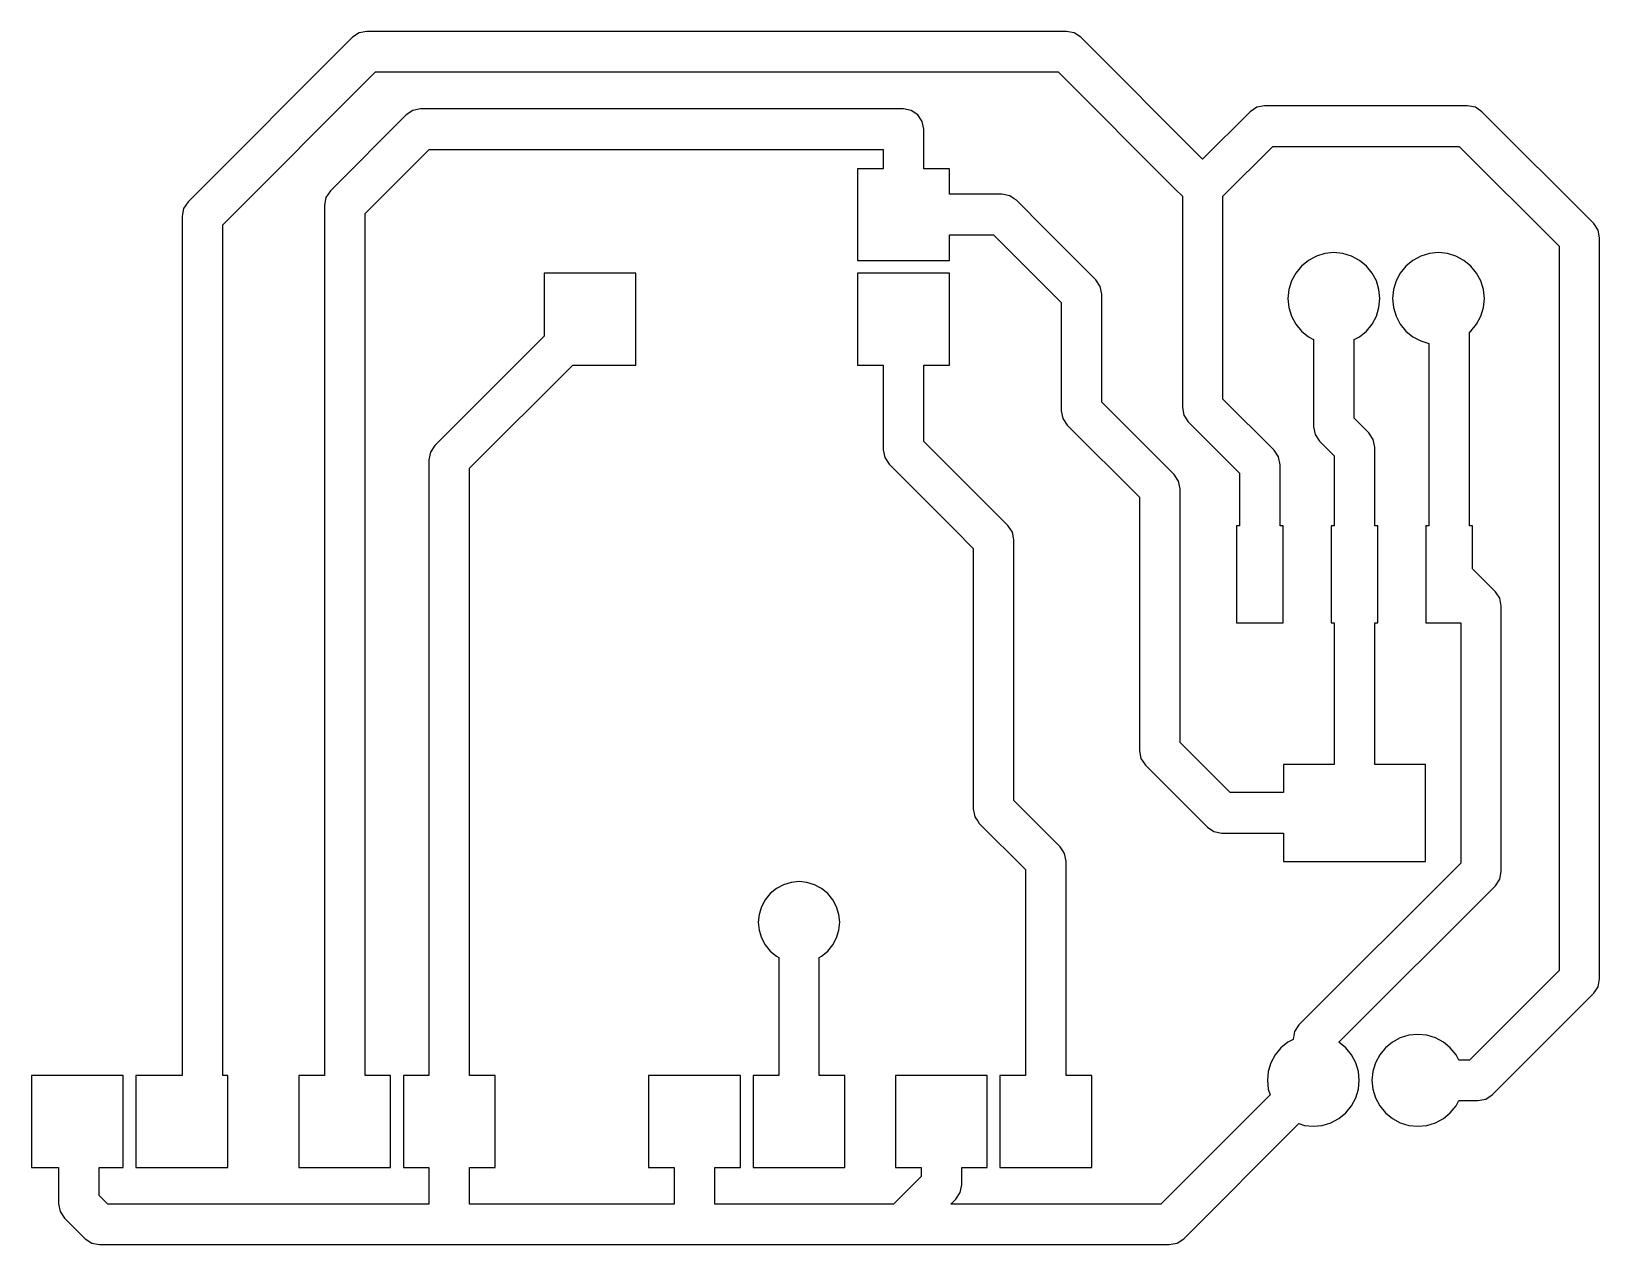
# Model space of a CAD drawing. Extents: x 17.4 to 55.5, y 15 to 44.5.
import ezdxf

# ---------------------------------------------------------------- set-up
doc = ezdxf.new("R2010")
doc.units = 0
doc.header["$LTSCALE"] = 0.000394
doc.layers.add('PLAN_1', color=7, linetype='CONTINUOUS')

msp = doc.modelspace()

# ---------------------------------------------------------------- linework, layer by layer
at = {"layer": 'PLAN_1', "color": 7}
for p, q in [((25.190899, 44.38908, 0.25), (21.190899, 40.38908, 0.25)), ((25.351067, 44.496101, 0.25), (25.190899, 44.38908, 0.25)), ((25.539997, 44.53368, 0.25), (25.351067, 44.496101, 0.25)), ((26.539997, 44.53368, 0.25), (25.539997, 44.53368, 0.25)), ((42.540001, 44.53368, 0.25), (26.539997, 44.53368, 0.25)), ((42.728928, 44.496101, 0.25), (42.540001, 44.53368, 0.25)), ((42.889099, 44.38908, 0.25), (42.728928, 44.496101, 0.25)), ((45.850105, 41.428074, 0.25), (42.889099, 44.38908, 0.25)), ((22.033695, 39.835484, 0.25), (25.744495, 43.546284, 0.25)), ((25.744495, 43.546284, 0.25), (26.539997, 43.546284, 0.25)), ((26.539997, 43.546284, 0.25), (42.335503, 43.546284, 0.25)), ((42.335503, 43.546284, 0.25), (45.190907, 40.690876, 0.25)), ((47.163609, 42.688431, 0.25), (47.003441, 42.581409, 0.25)), ((47.352539, 42.726009, 0.25), (47.163609, 42.688431, 0.25)), ((52.288116, 42.726009, 0.25), (47.352539, 42.726009, 0.25)), ((52.477051, 42.688431, 0.25), (52.288116, 42.726009, 0.25)), ((52.637215, 42.581409, 0.25), (52.477051, 42.688431, 0.25)), ((26.495899, 42.504089, 0.25), (24.65089, 40.659077, 0.25)), ((26.656067, 42.611111, 0.25), (26.495899, 42.504089, 0.25)), ((26.844997, 42.648689, 0.25), (26.656067, 42.611111, 0.25)), ((38.159988, 42.648689, 0.25), (26.844997, 42.648689, 0.25)), ((38.579987, 42.648689, 0.25), (38.159988, 42.648689, 0.25)), ((38.768921, 42.611111, 0.25), (38.579987, 42.648689, 0.25)), ((38.929085, 42.504089, 0.25), (38.768921, 42.611111, 0.25)), ((39.03611, 42.343922, 0.25), (38.929085, 42.504089, 0.25)), ((39.073689, 42.154991, 0.25), (39.03611, 42.343922, 0.25)), ((47.003441, 42.581409, 0.25), (45.850105, 41.428074, 0.25)), ((55.353268, 39.865356, 0.25), (52.637215, 42.581409, 0.25)), ((39.073689, 41.195992, 0.25), (39.073689, 42.154991, 0.25)), ((25.493687, 40.10548, 0.25), (27.049496, 41.661293, 0.25)), ((27.049496, 41.661293, 0.25), (38.086288, 41.661293, 0.25)), ((38.086288, 41.661293, 0.25), (38.086288, 41.195992, 0.25)), ((46.343811, 40.525383, 0.25), (47.557037, 41.738613, 0.25)), ((47.557037, 41.738613, 0.25), (52.083618, 41.738613, 0.25)), ((52.083618, 41.738613, 0.25), (54.510468, 39.31176, 0.25)), ((38.086288, 41.195992, 0.25), (37.463989, 41.195992, 0.25)), ((37.463989, 41.195992, 0.25), (37.463989, 38.963989, 0.25)), ((39.695988, 41.195992, 0.25), (39.073689, 41.195992, 0.25)), ((39.695988, 40.573689, 0.25), (39.695988, 41.195992, 0.25)), ((24.543869, 40.498909, 0.25), (24.50629, 40.309978, 0.25)), ((24.65089, 40.659077, 0.25), (24.543869, 40.498909, 0.25)), ((40.97332, 40.573689, 0.25), (39.695988, 40.573689, 0.25)), ((41.162254, 40.53611, 0.25), (40.97332, 40.573689, 0.25)), ((41.269432, 40.464493, 0.25), (41.162254, 40.53611, 0.25)), ((41.322418, 40.429085, 0.25), (41.269432, 40.464493, 0.25)), ((42.022415, 39.729076, 0.25), (41.322418, 40.429085, 0.25)), ((45.190907, 40.690876, 0.25), (45.356407, 40.525379, 0.25)), ((45.356407, 40.525379, 0.25), (45.356407, 35.391911, 0.25)), ((46.343811, 35.596409, 0.25), (46.343811, 40.525383, 0.25)), ((21.083878, 40.228912, 0.25), (21.046299, 40.039982, 0.25)), ((21.046299, 40.039982, 0.25), (21.046299, 19.155979, 0.25)), ((21.190899, 40.38908, 0.25), (21.083878, 40.228912, 0.25)), ((24.50629, 40.309978, 0.25), (24.50629, 19.155979, 0.25)), ((25.493687, 19.155979, 0.25), (25.493687, 40.10548, 0.25)), ((22.033695, 19.155979, 0.25), (22.033695, 39.835484, 0.25)), ((43.255745, 38.495747, 0.25), (42.022415, 39.729076, 0.25)), ((55.460289, 39.705189, 0.25), (55.353268, 39.865356, 0.25)), ((55.497868, 39.516258, 0.25), (55.460289, 39.705189, 0.25)), ((39.695988, 38.963989, 0.25), (39.695988, 39.586292, 0.25)), ((39.695988, 39.586292, 0.25), (40.768818, 39.586292, 0.25)), ((40.768818, 39.586292, 0.25), (41.324219, 39.03088, 0.25)), ((54.510468, 39.31176, 0.25), (54.510468, 34.385971, 0.25)), ((55.497868, 34.385971, 0.25), (55.497868, 39.516258, 0.25)), ((37.463989, 38.963989, 0.25), (39.695988, 38.963989, 0.25)), ((41.324219, 39.03088, 0.25), (42.412949, 37.942154, 0.25)), ((48.419983, 38.967903, 0.25), (48.25087, 38.829113, 0.25)), ((48.612923, 39.07103, 0.25), (48.419983, 38.967903, 0.25)), ((48.822281, 39.134537, 0.25), (48.612923, 39.07103, 0.25)), ((49.040001, 39.155983, 0.25), (48.822281, 39.134537, 0.25)), ((49.257721, 39.134537, 0.25), (49.040001, 39.155983, 0.25)), ((49.467072, 39.07103, 0.25), (49.257721, 39.134537, 0.25)), ((49.660015, 38.967903, 0.25), (49.467072, 39.07103, 0.25)), ((49.829132, 38.829113, 0.25), (49.660015, 38.967903, 0.25)), ((50.959972, 38.967903, 0.25), (50.790855, 38.829113, 0.25)), ((51.152916, 39.07103, 0.25), (50.959972, 38.967903, 0.25)), ((51.362267, 39.134537, 0.25), (51.152916, 39.07103, 0.25)), ((51.579987, 39.155983, 0.25), (51.362267, 39.134537, 0.25)), ((51.797707, 39.134537, 0.25), (51.579987, 39.155983, 0.25)), ((52.007065, 39.07103, 0.25), (51.797707, 39.134537, 0.25)), ((52.200005, 38.967903, 0.25), (52.007065, 39.07103, 0.25)), ((52.369118, 38.829113, 0.25), (52.200005, 38.967903, 0.25)), ((32.075989, 38.655983, 0.25), (29.843987, 38.655983, 0.25)), ((29.843987, 38.655983, 0.25), (29.843987, 37.122177, 0.25)), ((32.075989, 36.423981, 0.25), (32.075989, 38.655983, 0.25)), ((39.695988, 38.655983, 0.25), (37.463989, 38.655983, 0.25)), ((37.463989, 38.655983, 0.25), (37.463989, 36.423981, 0.25)), ((39.695988, 36.423981, 0.25), (39.695988, 38.655983, 0.25)), ((43.36277, 38.335579, 0.25), (43.255745, 38.495747, 0.25)), ((48.11208, 38.66, 0.25), (48.008949, 38.467056, 0.25)), ((48.25087, 38.829113, 0.25), (48.11208, 38.66, 0.25)), ((49.967918, 38.66, 0.25), (49.829132, 38.829113, 0.25)), ((50.071049, 38.467056, 0.25), (49.967918, 38.66, 0.25)), ((50.652069, 38.66, 0.25), (50.548939, 38.467056, 0.25)), ((50.790855, 38.829113, 0.25), (50.652069, 38.66, 0.25)), ((52.507908, 38.66, 0.25), (52.369118, 38.829113, 0.25)), ((52.611038, 38.467056, 0.25), (52.507908, 38.66, 0.25)), ((43.400349, 38.146648, 0.25), (43.36277, 38.335579, 0.25)), ((43.400349, 35.517818, 0.25), (43.400349, 38.146648, 0.25)), ((47.945442, 38.257702, 0.25), (47.924, 38.039982, 0.25)), ((48.008949, 38.467056, 0.25), (47.945442, 38.257702, 0.25)), ((50.134556, 38.257702, 0.25), (50.071049, 38.467056, 0.25)), ((50.155998, 38.039982, 0.25), (50.134556, 38.257702, 0.25)), ((50.485432, 38.257702, 0.25), (50.463989, 38.039982, 0.25)), ((50.548939, 38.467056, 0.25), (50.485432, 38.257702, 0.25)), ((52.674545, 38.257702, 0.25), (52.611038, 38.467056, 0.25)), ((52.695988, 38.039982, 0.25), (52.674545, 38.257702, 0.25)), ((42.412949, 37.942154, 0.25), (42.412949, 35.31332, 0.25)), ((47.924, 38.039982, 0.25), (47.945442, 37.822262, 0.25)), ((47.945442, 37.822262, 0.25), (48.008949, 37.612907, 0.25)), ((50.071049, 37.612907, 0.25), (50.134556, 37.822262, 0.25)), ((50.134556, 37.822262, 0.25), (50.155998, 38.039982, 0.25)), ((50.463989, 38.039982, 0.25), (50.485432, 37.822262, 0.25)), ((50.485432, 37.822262, 0.25), (50.548939, 37.612907, 0.25)), ((52.611038, 37.612907, 0.25), (52.674545, 37.822262, 0.25)), ((52.674545, 37.822262, 0.25), (52.695988, 38.039982, 0.25)), ((48.008949, 37.612907, 0.25), (48.11208, 37.419964, 0.25)), ((48.11208, 37.419964, 0.25), (48.25087, 37.250851, 0.25)), ((49.829132, 37.250851, 0.25), (49.967918, 37.419964, 0.25)), ((49.967918, 37.419964, 0.25), (50.071049, 37.612907, 0.25)), ((50.548939, 37.612907, 0.25), (50.652069, 37.419964, 0.25)), ((50.652069, 37.419964, 0.25), (50.790855, 37.250851, 0.25)), ((52.369118, 37.250851, 0.25), (52.507908, 37.419964, 0.25)), ((52.507908, 37.419964, 0.25), (52.611038, 37.612907, 0.25)), ((29.843987, 37.122177, 0.25), (27.190899, 34.46909, 0.25)), ((48.25087, 37.250851, 0.25), (48.419983, 37.112061, 0.25)), ((48.419983, 37.112061, 0.25), (48.546299, 37.044544, 0.25)), ((48.546299, 37.044544, 0.25), (48.546299, 34.924992, 0.25)), ((49.533699, 37.044544, 0.25), (49.660015, 37.112061, 0.25)), ((49.533699, 35.129486, 0.25), (49.533699, 37.044544, 0.25)), ((49.660015, 37.112061, 0.25), (49.829132, 37.250851, 0.25)), ((50.790855, 37.250851, 0.25), (50.959972, 37.112061, 0.25)), ((50.959972, 37.112061, 0.25), (51.152916, 37.008934, 0.25)), ((51.152916, 37.008934, 0.25), (51.346291, 36.950275, 0.25)), ((52.333687, 37.221771, 0.25), (52.369118, 37.250851, 0.25)), ((52.333687, 32.519482, 0.25), (52.333687, 37.221771, 0.25)), ((51.346291, 36.950275, 0.25), (51.346291, 32.519482, 0.25)), ((28.033695, 33.915493, 0.25), (30.542183, 36.423981, 0.25)), ((30.542183, 36.423981, 0.25), (32.075989, 36.423981, 0.25)), ((37.463989, 36.423981, 0.25), (38.086288, 36.423981, 0.25)), ((38.086288, 36.423981, 0.25), (38.086288, 34.363022, 0.25)), ((39.073689, 34.567516, 0.25), (39.073689, 36.423981, 0.25)), ((39.073689, 36.423981, 0.25), (39.695988, 36.423981, 0.25)), ((45.155746, 33.762409, 0.25), (43.400349, 35.517818, 0.25)), ((47.589088, 34.35112, 0.25), (46.343811, 35.596409, 0.25)), ((42.412949, 35.31332, 0.25), (42.450531, 35.12439, 0.25)), ((42.450531, 35.12439, 0.25), (42.557549, 34.964222, 0.25)), ((45.356407, 35.391911, 0.25), (45.39399, 35.20298, 0.25)), ((45.39399, 35.20298, 0.25), (45.501007, 35.042812, 0.25)), ((49.889099, 34.77409, 0.25), (49.533699, 35.129486, 0.25)), ((42.557549, 34.964222, 0.25), (44.31295, 33.208813, 0.25)), ((45.501007, 35.042812, 0.25), (46.746288, 33.797523, 0.25)), ((48.546299, 34.924992, 0.25), (48.583878, 34.736061, 0.25)), ((48.583878, 34.736061, 0.25), (48.690903, 34.575893, 0.25)), ((49.996117, 34.613922, 0.25), (49.889099, 34.77409, 0.25)), ((27.083878, 34.308922, 0.25), (27.046299, 34.119991, 0.25)), ((27.190899, 34.46909, 0.25), (27.083878, 34.308922, 0.25)), ((38.086288, 34.363022, 0.25), (38.123871, 34.174091, 0.25)), ((40.515636, 33.125568, 0.25), (39.073689, 34.567516, 0.25)), ((47.696106, 34.190952, 0.25), (47.589088, 34.35112, 0.25)), ((48.690903, 34.575893, 0.25), (49.046299, 34.220497, 0.25)), ((50.033699, 34.424992, 0.25), (49.996117, 34.613922, 0.25)), ((50.033699, 32.519482, 0.25), (50.033699, 34.424992, 0.25)), ((54.510468, 34.385971, 0.25), (54.510468, 21.708647, 0.25)), ((55.497868, 21.50415, 0.25), (55.497868, 34.385971, 0.25)), ((27.046299, 34.119991, 0.25), (27.046299, 19.155979, 0.25)), ((38.123871, 34.174091, 0.25), (38.230888, 34.013924, 0.25)), ((38.230888, 34.013924, 0.25), (39.81744, 32.427372, 0.25)), ((47.733688, 34.002022, 0.25), (47.696106, 34.190952, 0.25)), ((47.733688, 32.519482, 0.25), (47.733688, 34.002022, 0.25)), ((49.046299, 34.220497, 0.25), (49.046299, 32.519482, 0.25)), ((28.033695, 19.155979, 0.25), (28.033695, 33.915493, 0.25)), ((45.262768, 33.602242, 0.25), (45.155746, 33.762409, 0.25)), ((45.300346, 33.413311, 0.25), (45.262768, 33.602242, 0.25)), ((46.746288, 33.797523, 0.25), (46.746288, 32.519482, 0.25)), ((44.31295, 33.208813, 0.25), (44.31295, 27.04665, 0.25)), ((45.300346, 27.251146, 0.25), (45.300346, 33.413311, 0.25)), ((41.119213, 32.522003, 0.25), (40.515636, 33.125568, 0.25)), ((39.81744, 32.427372, 0.25), (40.276421, 31.968403, 0.25)), ((41.226238, 32.361832, 0.25), (41.119213, 32.522003, 0.25)), ((46.746288, 32.519482, 0.25), (46.67009, 32.519482, 0.25)), ((46.67009, 32.519482, 0.25), (46.67009, 30.160501, 0.25)), ((47.809891, 32.519482, 0.25), (47.733688, 32.519482, 0.25)), ((47.809891, 30.160501, 0.25), (47.809891, 32.519482, 0.25)), ((49.046299, 32.519482, 0.25), (48.9701, 32.519482, 0.25)), ((48.9701, 32.519482, 0.25), (48.9701, 30.160501, 0.25)), ((50.109901, 32.519482, 0.25), (50.033699, 32.519482, 0.25)), ((50.109901, 30.160501, 0.25), (50.109901, 32.519482, 0.25)), ((51.346291, 32.519482, 0.25), (51.270088, 32.519482, 0.25)), ((51.270088, 32.519482, 0.25), (51.270088, 30.160501, 0.25)), ((52.409889, 32.519482, 0.25), (52.333687, 32.519482, 0.25)), ((52.409889, 31.468287, 0.25), (52.409889, 32.519482, 0.25)), ((41.263817, 32.172901, 0.25), (41.226238, 32.361832, 0.25)), ((41.263817, 25.838797, 0.25), (41.263817, 32.172901, 0.25)), ((40.276421, 31.968403, 0.25), (40.276421, 25.6343, 0.25)), ((52.963829, 30.914349, 0.25), (52.409889, 31.468287, 0.25)), ((53.070847, 30.754181, 0.25), (52.963829, 30.914349, 0.25)), ((53.108429, 30.56525, 0.25), (53.070847, 30.754181, 0.25)), ((53.108429, 24.11471, 0.25), (53.108429, 30.56525, 0.25)), ((46.67009, 30.160501, 0.25), (47.809891, 30.160501, 0.25)), ((48.9701, 30.160501, 0.25), (49.046299, 30.160501, 0.25)), ((49.046299, 30.160501, 0.25), (49.046299, 26.719469, 0.25)), ((50.033699, 26.719469, 0.25), (50.033699, 30.160501, 0.25)), ((50.033699, 30.160501, 0.25), (50.109901, 30.160501, 0.25)), ((51.270088, 30.160501, 0.25), (52.121029, 30.160501, 0.25)), ((52.121029, 30.160501, 0.25), (52.121029, 24.319206, 0.25)), ((46.517815, 26.03368, 0.25), (45.300346, 27.251146, 0.25)), ((44.31295, 27.04665, 0.25), (44.350529, 26.857719, 0.25)), ((44.350529, 26.857719, 0.25), (44.45755, 26.697552, 0.25)), ((44.45755, 26.697552, 0.25), (45.964218, 25.190882, 0.25)), ((49.046299, 26.719469, 0.25), (47.814407, 26.719469, 0.25)), ((47.814407, 26.719469, 0.25), (47.814407, 26.03368, 0.25)), ((51.265587, 26.719469, 0.25), (50.033699, 26.719469, 0.25)), ((51.265587, 24.360491, 0.25), (51.265587, 26.719469, 0.25)), ((47.814407, 26.03368, 0.25), (46.517815, 26.03368, 0.25)), ((40.276421, 25.6343, 0.25), (40.313999, 25.44537, 0.25)), ((42.389099, 24.713509, 0.25), (41.263817, 25.838797, 0.25)), ((40.313999, 25.44537, 0.25), (40.385548, 25.338291, 0.25)), ((40.385548, 25.338291, 0.25), (40.421021, 25.285202, 0.25)), ((40.421021, 25.285202, 0.25), (41.546299, 24.159916, 0.25)), ((45.964218, 25.190882, 0.25), (46.12439, 25.08386, 0.25)), ((46.12439, 25.08386, 0.25), (46.313316, 25.04628, 0.25)), ((46.313316, 25.04628, 0.25), (47.814407, 25.04628, 0.25)), ((47.814407, 25.04628, 0.25), (47.814407, 24.360491, 0.25)), ((42.453297, 24.617428, 0.25), (42.389099, 24.713509, 0.25)), ((42.496117, 24.553339, 0.25), (42.453297, 24.617428, 0.25)), ((42.533699, 24.364408, 0.25), (42.496117, 24.553339, 0.25)), ((41.546299, 24.159916, 0.25), (41.546299, 19.155979, 0.25)), ((42.533699, 19.155979, 0.25), (42.533699, 24.364408, 0.25)), ((47.814407, 24.360491, 0.25), (51.265587, 24.360491, 0.25)), ((52.121029, 24.319206, 0.25), (48.190903, 20.389078, 0.25)), ((53.070847, 23.925779, 0.25), (53.108429, 24.11471, 0.25)), ((35.490543, 23.702295, 0.25), (35.340675, 23.579302, 0.25)), ((35.661526, 23.793688, 0.25), (35.490543, 23.702295, 0.25)), ((35.847054, 23.849966, 0.25), (35.661526, 23.793688, 0.25)), ((36.039997, 23.868971, 0.25), (35.847054, 23.849966, 0.25)), ((36.232941, 23.849966, 0.25), (36.039997, 23.868971, 0.25)), ((36.418468, 23.793688, 0.25), (36.232941, 23.849966, 0.25)), ((36.589451, 23.702295, 0.25), (36.418468, 23.793688, 0.25)), ((36.739319, 23.579302, 0.25), (36.589451, 23.702295, 0.25)), ((49.163364, 19.965149, 0.25), (52.963829, 23.765612, 0.25)), ((52.963829, 23.765612, 0.25), (53.070847, 23.925779, 0.25)), ((35.126289, 23.25845, 0.25), (35.070011, 23.072922, 0.25)), ((35.217682, 23.429434, 0.25), (35.126289, 23.25845, 0.25)), ((35.340675, 23.579302, 0.25), (35.217682, 23.429434, 0.25)), ((36.862312, 23.429434, 0.25), (36.739319, 23.579302, 0.25)), ((36.953705, 23.25845, 0.25), (36.862312, 23.429434, 0.25)), ((37.009983, 23.072922, 0.25), (36.953705, 23.25845, 0.25)), ((35.070011, 23.072922, 0.25), (35.051006, 22.87998, 0.25)), ((35.051006, 22.87998, 0.25), (35.070011, 22.687038, 0.25)), ((37.028988, 22.87998, 0.25), (37.009983, 23.072922, 0.25)), ((37.009983, 22.687038, 0.25), (37.028988, 22.87998, 0.25)), ((35.070011, 22.687038, 0.25), (35.126289, 22.501511, 0.25)), ((35.126289, 22.501511, 0.25), (35.217682, 22.330526, 0.25)), ((36.862312, 22.330526, 0.25), (36.953705, 22.501511, 0.25)), ((36.953705, 22.501511, 0.25), (37.009983, 22.687038, 0.25)), ((35.217682, 22.330526, 0.25), (35.340675, 22.180658, 0.25)), ((35.340675, 22.180658, 0.25), (35.490543, 22.057665, 0.25)), ((36.589451, 22.057665, 0.25), (36.739319, 22.180658, 0.25)), ((36.739319, 22.180658, 0.25), (36.862312, 22.330526, 0.25)), ((35.490543, 22.057665, 0.25), (35.546299, 22.027863, 0.25)), ((35.546299, 22.027863, 0.25), (35.546299, 19.155979, 0.25)), ((36.533695, 22.027863, 0.25), (36.589451, 22.057665, 0.25)), ((36.533695, 19.155979, 0.25), (36.533695, 22.027863, 0.25)), ((54.510468, 21.708647, 0.25), (52.335503, 19.53368, 0.25)), ((55.460289, 21.31522, 0.25), (55.497868, 21.50415, 0.25)), ((52.889099, 18.690882, 0.25), (55.353268, 21.155052, 0.25)), ((55.353268, 21.155052, 0.25), (55.460289, 21.31522, 0.25)), ((48.083878, 20.22891, 0.25), (48.047119, 20.035856, 0.25)), ((48.190903, 20.389078, 0.25), (48.083878, 20.22891, 0.25)), ((47.75087, 19.829111, 0.25), (47.61208, 19.659996, 0.25)), ((47.919983, 19.967899, 0.25), (47.75087, 19.829111, 0.25)), ((48.047119, 20.035856, 0.25), (47.919983, 19.967899, 0.25)), ((49.329132, 19.829111, 0.25), (49.163364, 19.965149, 0.25)), ((49.467918, 19.659996, 0.25), (49.329132, 19.829111, 0.25)), ((50.290855, 19.829111, 0.25), (50.152069, 19.659996, 0.25)), ((50.459972, 19.967899, 0.25), (50.290855, 19.829111, 0.25)), ((50.652916, 20.07103, 0.25), (50.459972, 19.967899, 0.25)), ((50.862267, 20.134537, 0.25), (50.652916, 20.07103, 0.25)), ((51.079987, 20.155979, 0.25), (50.862267, 20.134537, 0.25)), ((51.297707, 20.134537, 0.25), (51.079987, 20.155979, 0.25)), ((51.507065, 20.07103, 0.25), (51.297707, 20.134537, 0.25)), ((51.700005, 19.967899, 0.25), (51.507065, 20.07103, 0.25)), ((51.869118, 19.829111, 0.25), (51.700005, 19.967899, 0.25)), ((52.007908, 19.659996, 0.25), (51.869118, 19.829111, 0.25)), ((47.508949, 19.467054, 0.25), (47.445442, 19.2577, 0.25)), ((47.61208, 19.659996, 0.25), (47.508949, 19.467054, 0.25)), ((49.571049, 19.467054, 0.25), (49.467918, 19.659996, 0.25)), ((49.634556, 19.2577, 0.25), (49.571049, 19.467054, 0.25)), ((50.048939, 19.467054, 0.25), (49.985432, 19.2577, 0.25)), ((50.152069, 19.659996, 0.25), (50.048939, 19.467054, 0.25)), ((52.075424, 19.53368, 0.25), (52.007908, 19.659996, 0.25)), ((52.335503, 19.53368, 0.25), (52.075424, 19.53368, 0.25)), ((19.61599, 19.155979, 0.25), (17.383987, 19.155979, 0.25)), ((17.383987, 19.155979, 0.25), (17.383987, 16.923981, 0.25)), ((19.61599, 16.923981, 0.25), (19.61599, 19.155979, 0.25)), ((21.046299, 19.155979, 0.25), (19.923996, 19.155979, 0.25)), ((19.923996, 19.155979, 0.25), (19.923996, 16.923981, 0.25)), ((22.155998, 19.155979, 0.25), (22.033695, 19.155979, 0.25)), ((22.155998, 16.923981, 0.25), (22.155998, 19.155979, 0.25)), ((24.50629, 19.155979, 0.25), (23.883987, 19.155979, 0.25)), ((23.883987, 19.155979, 0.25), (23.883987, 16.923981, 0.25)), ((26.11599, 19.155979, 0.25), (25.493687, 19.155979, 0.25)), ((26.11599, 16.923981, 0.25), (26.11599, 19.155979, 0.25)), ((27.046299, 19.155979, 0.25), (26.423996, 19.155979, 0.25)), ((26.423996, 19.155979, 0.25), (26.423996, 16.923981, 0.25)), ((28.655998, 19.155979, 0.25), (28.033695, 19.155979, 0.25)), ((28.655998, 16.923981, 0.25), (28.655998, 19.155979, 0.25)), ((34.61599, 19.155979, 0.25), (32.383987, 19.155979, 0.25)), ((32.383987, 19.155979, 0.25), (32.383987, 16.923981, 0.25)), ((34.61599, 16.923981, 0.25), (34.61599, 19.155979, 0.25)), ((35.546299, 19.155979, 0.25), (34.923996, 19.155979, 0.25)), ((34.923996, 19.155979, 0.25), (34.923996, 16.923981, 0.25)), ((37.155998, 19.155979, 0.25), (36.533695, 19.155979, 0.25)), ((37.155998, 16.923981, 0.25), (37.155998, 19.155979, 0.25)), ((40.61599, 19.155979, 0.25), (38.383987, 19.155979, 0.25)), ((38.383987, 19.155979, 0.25), (38.383987, 16.923981, 0.25)), ((40.61599, 16.923981, 0.25), (40.61599, 19.155979, 0.25)), ((41.546299, 19.155979, 0.25), (40.924, 19.155979, 0.25)), ((40.924, 19.155979, 0.25), (40.924, 16.923981, 0.25)), ((43.155998, 19.155979, 0.25), (42.533699, 19.155979, 0.25)), ((43.155998, 16.923981, 0.25), (43.155998, 19.155979, 0.25)), ((47.445442, 19.2577, 0.25), (47.424, 19.03998, 0.25)), ((49.655998, 19.03998, 0.25), (49.634556, 19.2577, 0.25)), ((49.985432, 19.2577, 0.25), (49.963989, 19.03998, 0.25)), ((47.487019, 18.6852, 0.25), (44.835503, 16.033689, 0.25)), ((47.424, 19.03998, 0.25), (47.445442, 18.82226, 0.25)), ((47.445442, 18.82226, 0.25), (47.487019, 18.6852, 0.25)), ((49.571049, 18.612906, 0.25), (49.634556, 18.82226, 0.25)), ((49.634556, 18.82226, 0.25), (49.655998, 19.03998, 0.25)), ((49.963989, 19.03998, 0.25), (49.985432, 18.82226, 0.25)), ((49.985432, 18.82226, 0.25), (50.048939, 18.612906, 0.25)), ((52.728928, 18.58386, 0.25), (52.889099, 18.690882, 0.25)), ((49.329132, 18.250849, 0.25), (49.467918, 18.419964, 0.25)), ((49.467918, 18.419964, 0.25), (49.571049, 18.612906, 0.25)), ((50.048939, 18.612906, 0.25), (50.152069, 18.419964, 0.25)), ((50.152069, 18.419964, 0.25), (50.290855, 18.250849, 0.25)), ((51.869118, 18.250849, 0.25), (52.007908, 18.419964, 0.25)), ((52.007908, 18.419964, 0.25), (52.075424, 18.54628, 0.25)), ((52.075424, 18.54628, 0.25), (52.540001, 18.54628, 0.25)), ((52.540001, 18.54628, 0.25), (52.728928, 18.58386, 0.25)), ((45.389099, 15.190891, 0.25), (48.185215, 17.987001, 0.25)), ((48.185215, 17.987001, 0.25), (48.322281, 17.945423, 0.25)), ((48.322281, 17.945423, 0.25), (48.540001, 17.923981, 0.25)), ((48.540001, 17.923981, 0.25), (48.757721, 17.945423, 0.25)), ((48.757721, 17.945423, 0.25), (48.967072, 18.00893, 0.25)), ((48.967072, 18.00893, 0.25), (49.160015, 18.112061, 0.25)), ((49.160015, 18.112061, 0.25), (49.329132, 18.250849, 0.25)), ((50.290855, 18.250849, 0.25), (50.459972, 18.112061, 0.25)), ((50.459972, 18.112061, 0.25), (50.652916, 18.00893, 0.25)), ((50.652916, 18.00893, 0.25), (50.862267, 17.945423, 0.25)), ((50.862267, 17.945423, 0.25), (51.079987, 17.923981, 0.25)), ((51.079987, 17.923981, 0.25), (51.297707, 17.945423, 0.25)), ((51.297707, 17.945423, 0.25), (51.507065, 18.00893, 0.25)), ((51.507065, 18.00893, 0.25), (51.700005, 18.112061, 0.25)), ((51.700005, 18.112061, 0.25), (51.869118, 18.250849, 0.25)), ((17.383987, 16.923981, 0.25), (18.046299, 16.923981, 0.25)), ((18.046299, 16.923981, 0.25), (18.046299, 16.03998, 0.25)), ((19.033695, 16.244482, 0.25), (19.033695, 16.923981, 0.25)), ((19.033695, 16.923981, 0.25), (19.61599, 16.923981, 0.25)), ((19.923996, 16.923981, 0.25), (22.155998, 16.923981, 0.25)), ((23.883987, 16.923981, 0.25), (26.11599, 16.923981, 0.25)), ((26.423996, 16.923981, 0.25), (27.046299, 16.923981, 0.25)), ((27.046299, 16.923981, 0.25), (27.046299, 16.033689, 0.25)), ((28.033695, 16.033689, 0.25), (28.033695, 16.923981, 0.25)), ((28.033695, 16.923981, 0.25), (28.655998, 16.923981, 0.25)), ((32.383987, 16.923981, 0.25), (33.00629, 16.923981, 0.25)), ((33.00629, 16.923981, 0.25), (33.00629, 16.033689, 0.25)), ((33.993687, 16.033689, 0.25), (33.993687, 16.923981, 0.25)), ((33.993687, 16.923981, 0.25), (34.61599, 16.923981, 0.25)), ((34.923996, 16.923981, 0.25), (37.155998, 16.923981, 0.25)), ((38.383987, 16.923981, 0.25), (39.006287, 16.923981, 0.25)), ((39.006287, 16.923981, 0.25), (39.006287, 16.704485, 0.25)), ((39.99369, 16.49999, 0.25), (39.99369, 16.923981, 0.25)), ((39.99369, 16.923981, 0.25), (40.61599, 16.923981, 0.25)), ((40.924, 16.923981, 0.25), (43.155998, 16.923981, 0.25)), ((39.006287, 16.704485, 0.25), (38.335503, 16.033689, 0.25)), ((39.956108, 16.31106, 0.25), (39.99369, 16.49999, 0.25)), ((18.046299, 16.03998, 0.25), (18.083878, 15.851049, 0.25)), ((19.244492, 16.033689, 0.25), (19.033695, 16.244482, 0.25)), ((27.046299, 16.033689, 0.25), (19.244492, 16.033689, 0.25)), ((33.00629, 16.033689, 0.25), (28.033695, 16.033689, 0.25)), ((38.335503, 16.033689, 0.25), (33.993687, 16.033689, 0.25)), ((39.731888, 16.033689, 0.25), (39.849091, 16.150894, 0.25)), ((44.835503, 16.033689, 0.25), (39.731888, 16.033689, 0.25)), ((39.849091, 16.150894, 0.25), (39.956108, 16.31106, 0.25)), ((18.083878, 15.851049, 0.25), (18.190903, 15.690878, 0.25)), ((18.190903, 15.690878, 0.25), (18.690899, 15.190892, 0.25)), ((18.690899, 15.190892, 0.25), (18.851067, 15.083871, 0.25)), ((18.851067, 15.083871, 0.25), (19.039997, 15.04629, 0.25)), ((19.039997, 15.04629, 0.25), (27.539997, 15.04629, 0.25)), ((27.539997, 15.04629, 0.25), (33.539997, 15.04629, 0.25)), ((33.539997, 15.04629, 0.25), (38.540001, 15.04629, 0.25)), ((38.540001, 15.04629, 0.25), (45.040001, 15.04629, 0.25)), ((45.040001, 15.04629, 0.25), (45.228928, 15.083871, 0.25)), ((45.228928, 15.083871, 0.25), (45.389099, 15.190891, 0.25))]:
    msp.add_line(p, q, dxfattribs=at)

doc.saveas('drawing.dxf')
